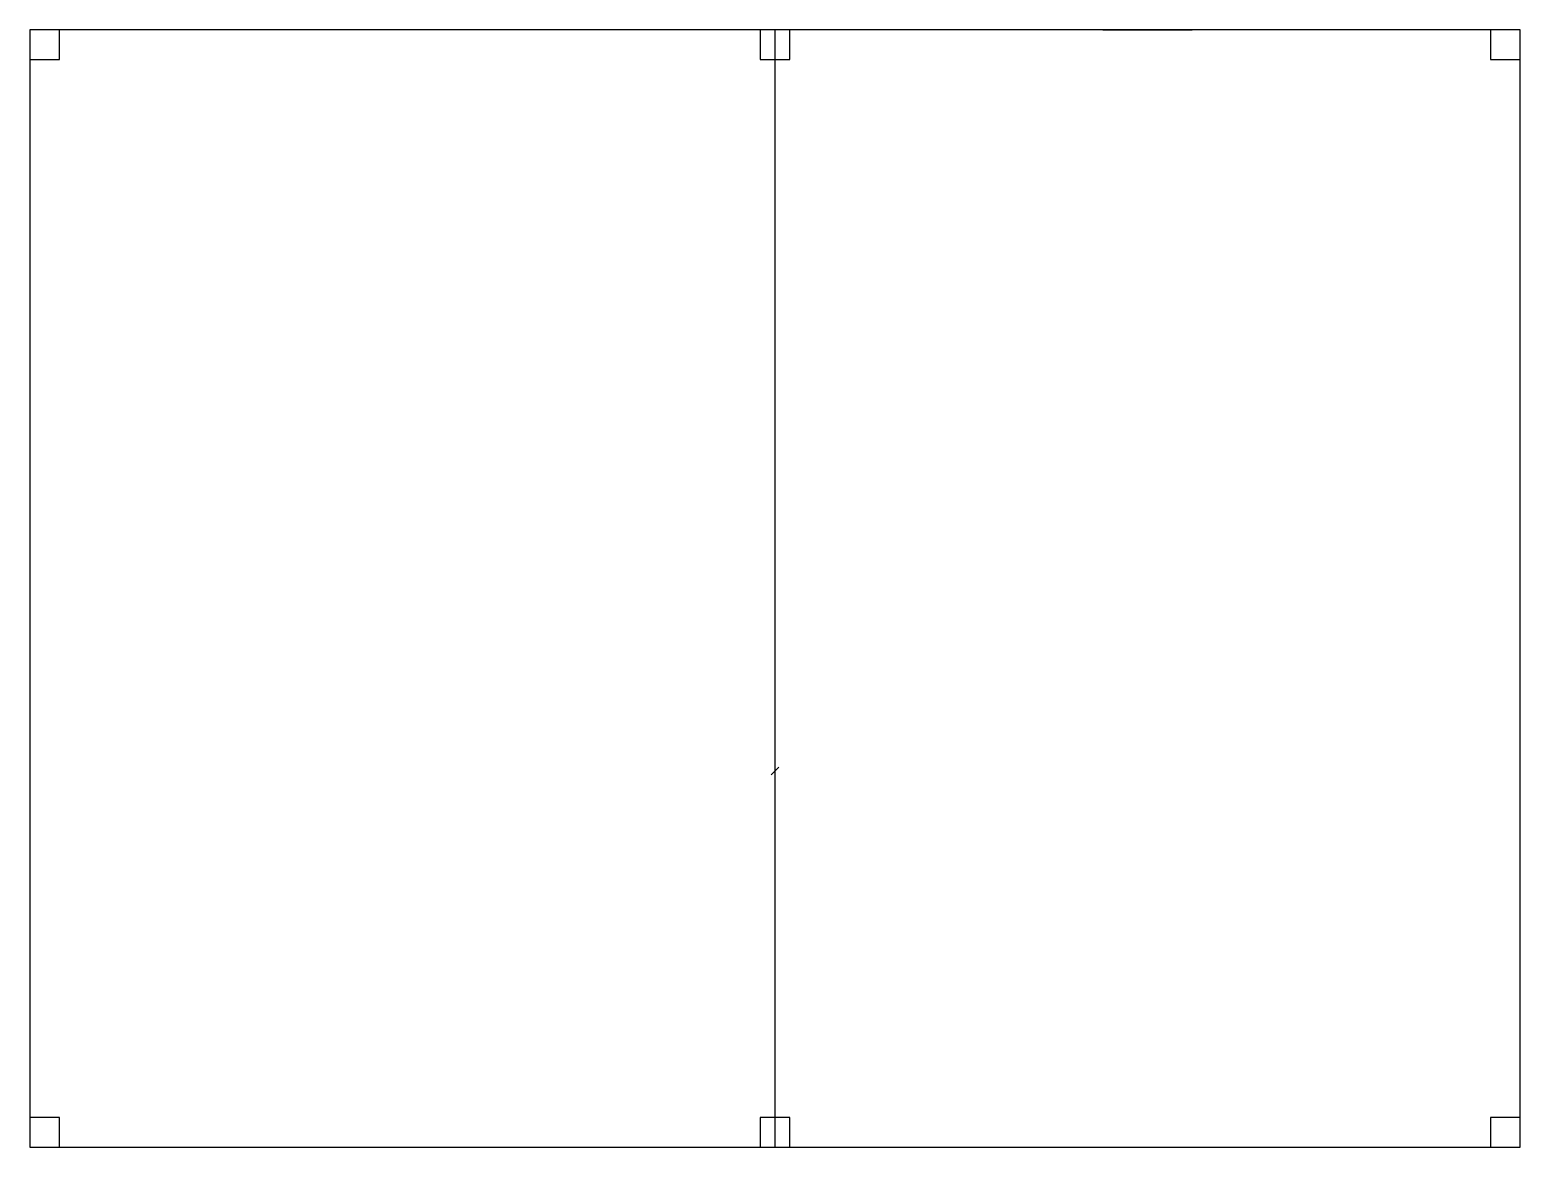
# Model space of a CAD drawing. Header units: metres. Extents: x 5000000 to 5020000, y 2000000 to 2015000.
import ezdxf

# ---------------------------------------------------------------- set-up
doc = ezdxf.new("R2010")
doc.units = ezdxf.units.M
for name, color, linetype in [('A-DOOR', 3, 'Continuous'), ('A-GLAZ', 4, 'Continuous'), ('A-WALL', 1, 'Continuous'), ('S-COL', 2, 'Continuous')]:
    doc.layers.add(name, color=color, linetype=linetype)

msp = doc.modelspace()

# ---------------------------------------------------------------- linework, layer by layer
at = {"layer": 'A-DOOR'}
msp.add_line((5009950, 2005000), (5010050, 2005100), dxfattribs=at)
at = {"layer": 'A-GLAZ'}
for p, q in [((5014400, 2015000), (5015600, 2015000)), ((5004400, 2000000), (5005600, 2000000))]:
    msp.add_line(p, q, dxfattribs=at)
at = {"layer": 'A-WALL'}
for p, q in [((5020000, 2015000), (5000000, 2015000)), ((5000000, 2015000), (5000000, 2000000)), ((5010000, 2000000), (5010000, 2015000)), ((5020000, 2000000), (5020000, 2015000)), ((5000000, 2000000), (5020000, 2000000))]:
    msp.add_line(p, q, dxfattribs=at)
at = {"layer": 'S-COL'}
for points in [[(5000000, 2014600), (5000400, 2014600), (5000400, 2015000), (5000000, 2015000), (5000000, 2014600)], [(5009800, 2014600), (5010200, 2014600), (5010200, 2015000), (5009800, 2015000), (5009800, 2014600)], [(5019600, 2014600), (5020000, 2014600), (5020000, 2015000), (5019600, 2015000), (5019600, 2014600)], [(5000000, 2000000), (5000400, 2000000), (5000400, 2000400), (5000000, 2000400), (5000000, 2000000)], [(5009800, 2000000), (5010200, 2000000), (5010200, 2000400), (5009800, 2000400), (5009800, 2000000)], [(5019600, 2000000), (5020000, 2000000), (5020000, 2000400), (5019600, 2000400), (5019600, 2000000)]]:
    msp.add_lwpolyline(points, close=True, dxfattribs=at)

doc.saveas('drawing.dxf')
